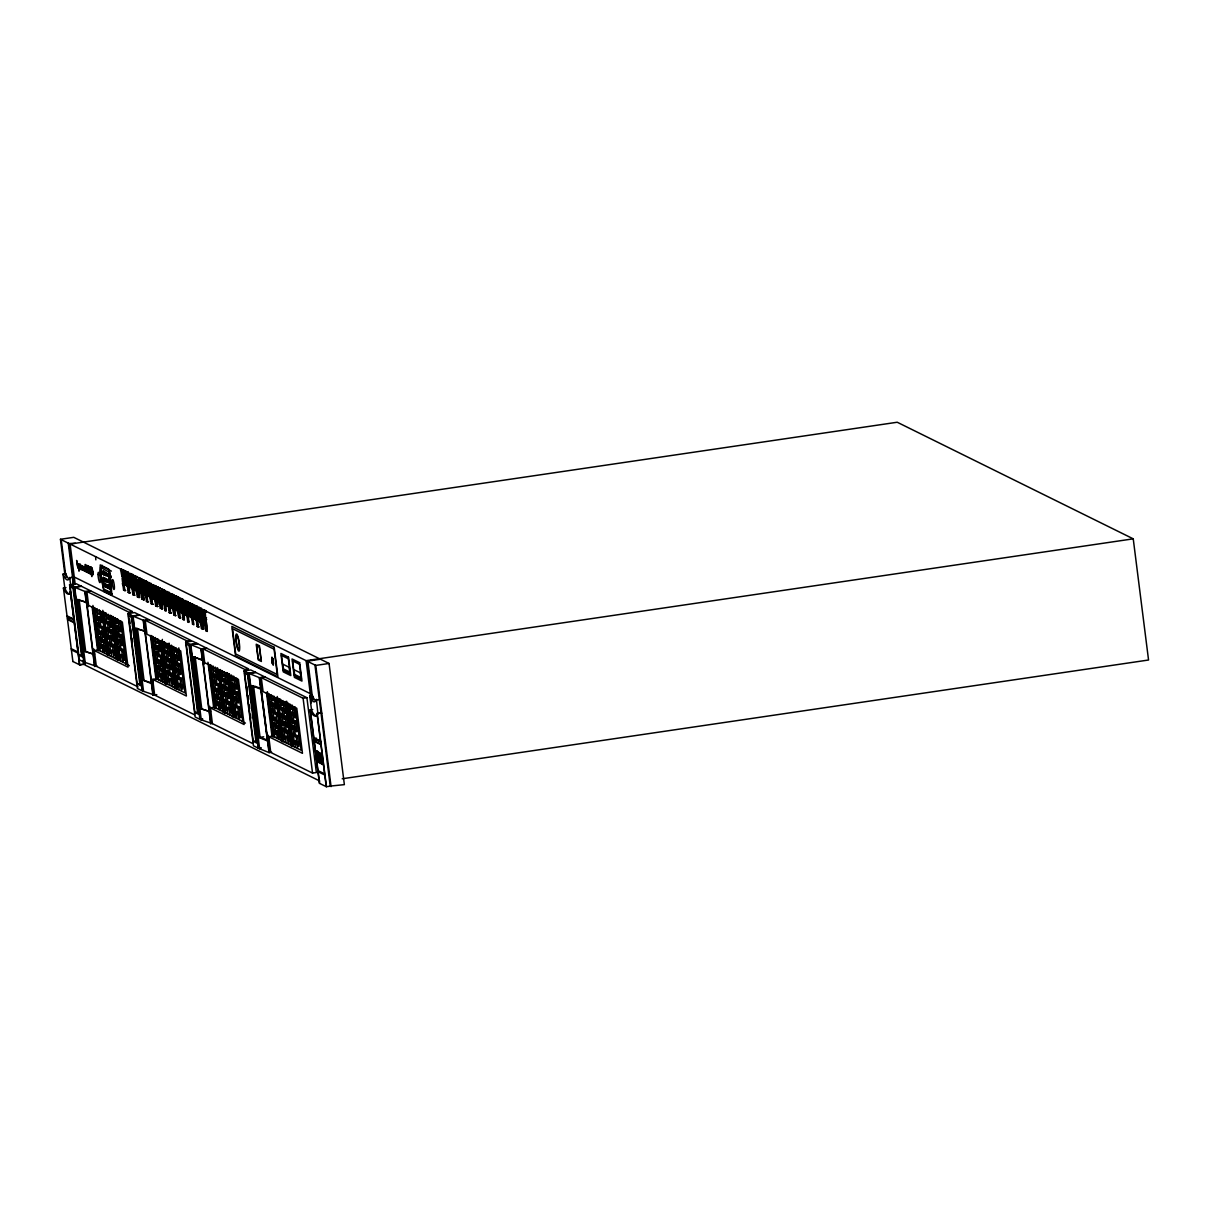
<?xml version="1.0" encoding="UTF-8"?>
<svg xmlns="http://www.w3.org/2000/svg" width="1209" height="1209" viewBox="0 0 1209 1209"><rect width="100%" height="100%" fill="white"/><g stroke="black" fill="none" stroke-linecap="round" stroke-linejoin="round"><path stroke-width="1.5" d="M104.518 635.435L105.772 641.964M163.442 668.063L162.867 664.27M220.597 692.787L221.852 699.316M82.393 568.396L82.257 565.752L83.27 566.976M102.13 568.215L102.191 565.283M106.286 644.729L106.664 654.16L98.156 649.958L94.332 650.518L96.327 666.28L138.113 686.924M168.943 644.065L171.572 662.925M222.743 711.512L222.365 702.081M228.017 681.272L229.816 695.507M285.022 701.416L287.651 720.262M319.418 757.302L318.148 755.988L319.554 756.607M114.235 639.848L115.323 647.797M172.585 668.683L173.673 676.617M230.315 697.2L231.403 705.134M84.917 567.338L85.144 571.358M84.736 570.89L84.403 567.081M84.781 568.578L84.857 567.308M320.053 762.773L317.393 761.126L320.204 762.456M273.385 663.922L272.645 664.089M110.276 589.886L109.777 585.881L110.291 589.856M73.235 584.128L72.344 577.025L69.442 578.114A41.484 7.148 81.6 0 1 63.518 575.197L63.034 574.124L65.679 573.731L66.163 574.804A41.484 7.148 81.6 0 0 69.517 579.383M318.798 699.618L316.153 700.011A41.484 7.148 81.6 0 1 310.229 697.079L309.761 696.021L312.406 695.628L312.874 696.686A41.484 7.148 81.6 0 0 316.229 701.265M70.454 591.473L70.046 592.455A44.128 7.617 81.6 0 1 64.137 589.524L63.427 587.997L65.966 587.619M321.79 713.189L317.166 713.355L316.773 714.338A44.128 7.617 81.6 0 1 310.849 711.421L310.139 709.879L312.678 709.517M317.952 714.171L316.41 699.301M320.99 712.796L317.03 713.688L320.491 741.072L313.841 737.777L310.381 710.408L312.028 711.24A44.128 7.617 81.6 0 0 317.499 714.927M85.748 567.943L85.265 564.422L86.292 572.053L85.748 567.958M100.619 567.369L100.498 572.189L103.747 589.055L110.896 592.576L109.369 572.28L100.619 567.369L103.097 567.006L111.394 571.101M320.113 762.955L317.499 761.111M64.923 574.713L60.45 539.29L73.764 537.325L329.06 663.469L344.369 784.641L330.072 786.107M60.45 539.29L69.034 543.536L75.381 543.279M75.2 584.385L70.107 544.065L897.229 422.243L1133.241 538.836L1148.55 660.008L342.192 778.777M120.522 568.971L123.681 569.968L123.227 577.192L124.119 577.071L121.943 576.557L120.522 568.971L70.107 544.065M120.537 570.316L121.399 568.834M123.137 571.6L122.789 570.089L123.681 569.968M125.116 571.237L128.275 572.235L128.713 579.338L126.537 578.824L125.116 571.237L122.789 570.089M123.499 572.87L124.799 573.504L126.295 585.337L124.995 584.703L123.605 578.461L123.499 572.87L125.676 573.383M125.147 572.598L125.993 571.116M127.837 579.474L127.398 572.371L128.275 572.235M127.731 573.867L128.607 573.746M129.801 573.55L132.945 574.547L133.383 581.65L131.207 581.136L129.801 573.55L127.398 572.371M128.109 575.136L130.285 575.65L128.109 575.136L128.199 580.743L129.605 586.969L130.889 587.604L129.393 575.786M129.816 574.91L130.678 573.429M132.506 581.786L132.068 574.683L132.945 574.547M83.073 660.643L83.542 664.315L79.718 664.874L69.563 584.778L76.318 583.781L132.476 611.527L128.668 612.086L86.867 591.443L88.635 605.422L122.351 622.076L128.048 667.172L94.332 650.518M132.068 574.683L137.494 576.799L136.617 576.92L137.055 584.023L137.932 583.902L137.871 580.169M132.401 576.179L133.292 576.058M123.605 578.461L124.482 578.34L124.391 572.734M123.394 578.915L124.89 590.748L123.59 590.113L122.094 578.28L124.27 578.794L124.965 581.907M132.778 577.449L134.955 577.962L132.778 577.449L132.884 583.04L134.275 589.282L135.574 589.916L136.451 589.796L136.39 586.063M137.055 584.023L135.756 583.388L134.365 577.146L135.227 575.665M126.537 578.824L128.713 579.338M63.669 588.511L65.316 589.357A44.128 7.617 81.6 0 0 70.787 593.03M69.563 584.778L74.308 587.121L81.063 586.123M96.327 666.28L84.177 662.154L74.716 587.317L81.471 586.32M126.189 579.746L127.081 579.61L126.023 574.94M136.617 576.92L142.194 579.111L141.302 579.232L141.74 586.335L142.617 586.214L142.556 582.481M128.199 580.743L129.091 580.607L128.985 575.016M127.988 581.197L128.864 581.061L130.27 587.302L129.378 587.423L129.484 593.03L130.36 592.894L128.184 592.38L126.688 580.547L127.988 581.197L129.378 587.423M141.74 586.335L140.456 585.7L139.05 579.474L139.912 577.978M131.207 581.136L133.383 581.65M138.627 580.335L139.503 580.214L138.219 579.564L138.31 585.171L139.7 591.397L141 592.032L138.823 591.533L137.433 585.292L137.327 579.7L138.627 580.335L140.123 592.168M130.799 582.013L131.675 581.892L130.632 577.207M143.387 580.275L146.546 581.257L146.093 588.496L146.984 588.36L144.808 587.861L143.387 580.275L141.302 579.232M122.2 583.871L123.076 583.751L122.97 578.159M132.884 583.04L133.761 582.919L133.67 577.328M142.012 582.013L144.188 582.526L145.579 588.753L145.685 594.36L144.808 594.48L143.508 593.846L142.118 587.604L142.012 582.013L144.188 582.526M143.418 581.62L144.264 580.139M146.002 582.904L145.654 581.393L146.546 581.257M124.995 584.703L125.887 584.567L124.482 578.34M132.673 583.509L133.549 583.373L134.94 589.614L134.063 589.735L134.154 595.342L135.045 595.206L132.869 594.692L131.373 582.859L132.673 583.509L134.063 589.735M135.756 583.388L136.647 583.252L135.257 577.025M90.69 590.869L85.114 591.533L94.574 666.386L97.143 665.993M135.574 589.916L135.468 584.325L136.345 584.189M145.654 581.393L151.306 583.615L151.73 590.717L149.568 590.204L151.73 590.717M126.794 586.153L127.67 586.017L127.58 580.426M139.594 597.458L137.418 596.944L136.028 590.702L135.922 585.111L136.798 584.975L136.904 590.581L138.294 596.808L139.594 597.458L138.098 585.624M137.433 585.292L138.31 585.171M146.38 584.159L147.664 584.808L149.16 596.642L147.861 595.992L146.47 589.765L146.38 584.159L148.556 584.672M149.946 590.914L148.163 583.977L149.024 582.481M150.853 590.838L150.415 583.735L151.306 583.615M129.605 586.969L131.781 587.483M140.456 585.7L142.617 586.214M103.898 591.413L111.273 595.07L111.802 594.163L110.17 573.383L108.674 569.061L100.241 564.89L100.06 572.189L103.898 591.413L106.377 591.05L112.286 593.967M140.017 586.577L140.894 586.441M152.576 584.808L155.734 585.806L156.173 592.909L153.996 592.395L152.576 584.808L150.415 583.735M150.762 585.247L151.639 585.126M131.479 588.466L132.355 588.33L132.249 582.738M123.59 590.113L125.766 590.627M144.279 599.77L142.103 599.256L140.712 593.03L140.607 587.423L141.483 587.302L142.979 599.135L144.279 599.77L142.783 587.937M142.118 587.604L142.994 587.483L142.904 581.877M151.125 586.516L153.301 587.03L151.125 586.516L151.231 592.108L152.621 598.349L153.921 598.984L154.797 598.863L154.737 595.13M152.606 586.153L153.452 584.672M155.296 593.03L154.858 585.927L155.734 585.806M134.275 589.282L136.451 589.796M144.808 594.48L144.702 588.889L145.579 588.753M154.858 585.927L160.419 588.118L159.528 588.239L159.966 595.342L160.857 595.221L160.782 591.488M136.028 590.702L136.904 590.581M144.959 589.584L146.259 590.219L147.755 602.052L146.455 601.417L144.959 589.584L147.135 590.083L148.178 594.768M77.814 599.724L86.474 602.339M146.47 589.765L147.362 589.629L147.256 584.038M155.568 588.707L157.744 589.221L155.568 588.707L155.659 594.299L157.064 600.541L159.225 601.054L157.064 600.541M159.966 595.342L158.681 594.707L157.276 588.466L158.137 586.985M146.259 590.219L147.135 590.083M138.823 591.533L139.7 591.397M138.703 597.578L138.612 591.987L139.488 591.851M159.528 588.239L164.923 590.34L164.046 590.476L164.484 597.578L165.361 597.442L165.301 593.71M140.712 593.03L141.589 592.894M149.72 591.926L151.019 592.561L152.515 604.394L151.216 603.759L149.825 597.518L149.72 591.926L151.896 592.44L152.939 597.11M151.231 592.108L152.107 591.987L152.017 586.38M163.034 603.487L161.734 602.853L160.344 596.611L160.238 591.02L162.414 591.533L163.82 597.76L162.928 597.896L163.034 603.487L163.91 603.367L163.85 599.634M164.484 597.578L163.185 596.944L161.794 590.702L162.656 589.221M151.019 592.561L151.896 592.44M143.508 593.846L145.685 594.36M153.996 592.395L154.873 592.259L153.483 586.033M143.403 599.891L143.297 594.299L144.173 594.178M160.238 591.02L162.414 591.533M166.132 591.503L169.29 592.501L169.728 599.604L167.552 599.09L166.132 591.503L164.046 590.476M164.379 591.987L165.255 591.851M145.065 595.176L145.941 595.04L145.851 589.448M137.418 596.944L138.294 596.808M155.659 594.299L156.55 594.178L156.445 588.571M166.147 592.848L167.008 591.367M168.837 599.724L168.399 592.622L169.29 592.501M155.644 605.951L157.82 606.465L155.644 605.951L154.148 594.118L156.324 594.632L157.79 604.591M168.429 605.588L166.253 605.074L164.862 598.848L164.756 593.241L165.633 593.12L165.739 598.712L167.129 604.953L168.429 605.588L166.933 593.755M147.861 595.992L148.752 595.871L147.362 589.629M147.649 596.46L148.526 596.324M158.681 594.707L159.558 594.571L158.167 588.345M158.349 601.175L158.439 592.334M168.746 594.133L169.623 593.997M168.399 592.622L174.036 594.843L173.144 594.979L173.582 602.082L174.474 601.946L174.368 596.354M149.825 597.518L150.702 597.397L150.596 591.806M158.832 596.43L159.709 596.309L161.205 608.127L162.505 608.777L161.009 596.944L158.832 596.43L158.938 602.022L160.329 608.263L162.505 608.777M142.103 599.256L142.979 599.135M160.344 596.611L161.22 596.49L161.129 590.884M169.109 595.402L171.285 595.916L169.109 595.402L169.215 600.994L170.605 607.235L171.905 607.87L170.409 596.037M173.582 602.082L172.298 601.432L170.892 595.206L171.754 593.725M152.621 598.349L153.513 598.213L152.107 591.987M163.185 596.944L165.361 597.442M152.41 598.803L153.286 598.667M173.144 594.979L178.811 597.201L177.919 597.337L178.358 604.44L179.234 604.304L179.174 600.571M154.253 599.709L155.13 599.588L155.039 593.982L156.324 594.632M163.351 598.667L165.527 599.165L166.918 605.407L166.041 605.543L166.132 611.134L164.847 610.485L163.351 598.667L164.636 599.301L166.041 605.543M146.455 601.417L148.631 601.916M164.862 598.848L165.739 598.712M173.869 597.745L176.03 598.259L173.869 597.745L173.96 603.336L175.35 609.578L176.65 610.213L175.154 598.379M178.358 604.44L177.073 603.79L175.668 597.563L176.529 596.082M167.552 599.09L169.728 599.604M156.943 606.586L156.838 600.994L157.729 600.858M167.537 605.724L167.446 600.117L168.323 599.996M179.975 598.349L183.133 599.347L182.257 599.468L182.695 606.57L181.395 605.936L179.975 598.349L177.919 597.337M158.938 602.022L159.815 601.901M169.2 612.646L171.376 613.159L169.2 612.646L167.703 600.813L169.88 601.326L170.922 605.996M151.216 603.759L153.392 604.273M169.215 600.994L170.091 600.873L170.001 595.266M167.703 600.813L169.88 601.326M180.005 599.694L180.866 598.213M93.818 612.646L95.133 612.918L94.922 607.749M161.734 602.853L163.91 603.367M172.298 601.432L174.474 601.946M161.628 608.898L161.522 603.306L162.399 603.17M182.242 608.716L182.302 612.449L181.426 612.57L180.126 611.935L178.63 600.102L180.806 600.616L181.849 605.286M171.799 602.278L172.691 602.142L171.633 597.473M182.589 600.979L183.481 600.843M184.645 600.646L187.803 601.644L187.365 608.883L186.065 608.248L184.645 600.646L182.257 599.468M102.297 613.144L106.936 654.673L108.493 655.444L103.233 613.855M163.442 604.258L164.333 604.122L164.228 598.531M172.449 603.155L174.625 603.669L176.015 609.91L175.139 610.031L175.245 615.638L176.121 615.502L173.945 614.988L172.555 608.762L172.449 603.155L174.625 603.669M71.301 618.222L67.492 618.781L74.142 622.076L73.87 619.975L67.22 616.696M94.151 615.245C97.597 616.242 96.282 623.406 96.765 626.443L95.541 626.217M173.96 603.336L174.837 603.215L174.746 597.624M185.763 614.716L184.463 614.081L183.073 607.84L182.967 602.248L183.844 602.112L185.34 613.945L186.639 614.58L186.534 608.988L185.657 609.124L185.763 614.716L186.639 614.58M184.675 602.006L185.536 600.525M187.259 603.291L186.927 601.78L187.803 601.644M166.253 605.074L167.129 604.953M177.073 603.79L179.234 604.304M182.967 602.248L185.143 602.762M103.43 615.396L104.019 612.147M176.544 604.621L177.436 604.485L176.741 601.372M189.481 603.034L192.639 604.032L192.201 611.27L190.901 610.636L189.481 603.034L186.927 601.78M167.809 606.404L168.686 606.283L168.58 600.692M177.224 605.513L179.4 606.026L180.791 612.268L179.914 612.389L180.02 617.995L180.897 617.859L178.72 617.346L177.33 611.119L177.224 605.513L179.4 606.026M160.329 608.263L161.205 608.127M178.736 605.694L179.612 605.573L179.521 599.981L180.806 600.616M187.637 604.545L188.921 605.195L190.417 617.028L189.133 616.378L187.727 610.152L187.637 604.545L189.813 605.059M127.912 613.598L132.658 615.94L142.118 690.792L137.373 688.45L127.912 613.598L134.667 612.6L190.826 640.347L187.017 640.906L145.216 620.262L146.984 634.241L180.7 650.895L186.398 696.006L152.682 679.352L154.676 695.099L194.8 714.927M170.605 607.235L172.781 607.749M189.511 604.394L190.357 602.913M192.095 605.679L191.763 604.168L192.639 604.032M181.395 605.936L183.572 606.45L183.511 602.717M170.499 613.28L170.393 607.689L171.27 607.553M181.426 612.57L181.32 606.978L182.211 606.842M194.044 605.301L197.203 606.283L197.641 613.386L195.465 612.887L194.044 605.301L191.763 604.168M172.555 608.762L173.431 608.626L173.34 603.034M181.562 607.659L183.738 608.172L185.128 614.399L184.252 614.535L184.342 620.126L183.058 619.492L181.562 607.659L182.846 608.293L184.252 614.535M164.847 610.485L165.724 610.364L164.333 604.122M183.073 607.84L183.949 607.719M192.473 606.933L193.757 607.583L195.253 619.416L193.969 618.766L192.563 612.54L192.473 606.933L194.649 607.447M194.06 606.646L194.921 605.165M132.658 615.94L139.413 614.943M175.35 609.578L177.527 610.092M196.75 613.522L196.311 606.419L197.203 606.283M154.676 695.099L142.526 690.989L133.066 616.152L139.821 615.154M186.065 608.248L188.241 608.747M102.689 621.003L102.689 616.258M196.311 606.419L201.601 608.459L200.709 608.595L201.147 615.698L202.039 615.562L201.963 611.83M196.659 607.931L197.535 607.795M177.33 611.119L178.207 610.983L178.101 605.392M186.231 609.971L187.516 610.605L189.012 622.439L187.712 621.789L186.231 609.971L188.408 610.469L189.103 613.598M187.727 610.152L188.619 610.016L188.513 604.424M104.337 622.529L105.848 627.154L105.259 629.919M113.087 621.29L113.374 616.65M201.147 615.698L199.863 615.049L198.457 608.822L199.319 607.341M187.516 610.605L188.408 610.469M200.634 617.799L200.694 621.532L199.817 621.668L198.518 621.018L197.127 614.792L197.022 609.185L199.198 609.699L200.256 614.384M180.126 611.935L182.302 612.449M190.901 610.636L193.077 611.134M197.022 609.185L199.198 609.699M202.931 609.684L206.089 610.681L205.198 610.802L205.636 617.905L206.527 617.784L204.351 617.27L202.931 609.684L200.709 608.595M181.652 613.25L182.544 613.129L182.438 607.523M111.938 623.92L113.737 638.156M192.563 612.54L193.455 612.404L193.349 606.812M201.419 611.361L203.596 611.875L201.419 611.361L201.525 616.968L202.916 623.194L204.215 623.829L205.092 623.708L205.031 619.975M202.946 611.029L203.807 609.548M184.463 614.081L185.34 613.945M192.352 612.993L193.848 624.826L192.548 624.176L191.052 612.358L193.228 612.857L193.924 615.986M149.039 619.703L143.463 620.368L152.923 695.205L156.777 694.631M195.465 612.887L197.641 613.386M113.54 624.977L115.203 630.463L114.643 633.607M205.545 612.313L206.422 612.192M95.874 628.892C99.319 629.889 98.005 637.067 98.488 640.105L97.264 639.878M186.322 615.562L187.214 615.426L187.108 609.835M197.127 614.792L198.004 614.656L197.913 609.064M189.133 616.378L190.009 616.258L188.619 610.016M196.916 615.245L198.412 627.078L197.112 626.443L195.616 614.61L197.792 615.109L198.835 619.794M103.732 629.315L103.914 625.899M199.863 615.049L200.739 614.928L199.349 608.686M191.158 617.95L192.035 617.814L191.944 612.222L193.228 612.857M200.014 616.771L200.89 616.65L202.387 628.484L203.686 629.118L202.19 617.285L200.014 616.771L200.12 622.378L201.51 628.604L203.686 629.118M183.058 619.492L183.934 619.356L182.544 613.129M201.525 616.968L202.402 616.832L202.311 611.24M193.969 618.766L194.845 618.645L193.455 612.404M204.215 623.829L204.109 618.237L205.001 618.116L203.943 613.431M136.164 628.559L144.823 631.174M195.722 620.202L196.599 620.066L196.508 614.474L197.792 615.109M204.502 618.993L205.802 619.628L207.192 625.869L207.298 631.461L205.998 630.826L204.608 624.585L204.502 618.993L206.679 619.507M187.712 621.789L188.604 621.668L187.214 615.426M198.518 621.018L200.694 621.532M198.306 621.486L199.183 621.35M200.12 622.378L200.996 622.242M106.12 636.69L107.48 639.576L106.996 643.611M192.548 624.176L193.44 624.056L192.035 617.814M202.916 623.194L205.092 623.708M146.304 631.733L135.559 628.166L143.554 691.412M202.81 629.254L202.704 623.648L203.58 623.527M204.608 624.585L205.485 624.464L205.379 618.872M197.112 626.443L199.289 626.942M97.687 643.218L98.715 643.354L100.407 651.077M115.535 640.725L117.137 645.047L116.563 648.87M201.51 628.604L202.387 628.484M205.998 630.826L206.875 630.69L205.485 624.464M93.002 653.978L84.6 651.319L78.071 599.694M152.168 641.48L153.483 641.752L153.271 636.584M92.096 606.737L97.566 650.049L98.609 650.563L93.728 607.175M107.677 649.006L109.687 655.656M152.5 644.065C155.946 645.062 154.631 652.24 155.115 655.278L153.891 655.051M78.797 655.112L82.227 656.819L73.598 588.511L70.167 586.803L78.797 655.112L81.441 654.734L72.812 586.425M161.779 644.231L162.354 639.395M115.429 651.591L117.001 659.268L110.896 615.759M202.387 718.932L199.848 719.31L195.102 716.967L185.642 642.115L192.397 641.133L248.555 668.864L244.747 669.438L202.946 648.78L204.714 662.759L238.43 679.413L244.127 724.523L210.411 707.869L212.406 723.632L252.53 743.444M117.288 654.613L119.056 660.28M185.642 642.115L190.387 644.457L197.143 643.475M212.406 723.632L200.256 719.506L190.795 644.669L197.551 643.672M162.686 651.364L163.865 653.313L163.608 658.754M171.436 650.125L171.723 645.485M82.076 664.406L79.537 664.784L78.071 653.147L71.407 649.853M116.412 659.358L118.573 660.054L113.072 616.514M206.527 648.1L201.193 648.885L210.653 723.723M190.795 644.669L201.48 649.006L206.769 648.22M171.89 653.797L173.552 659.283L172.993 662.441M154.223 657.726C157.669 658.724 156.354 665.887 156.838 668.94L155.613 668.698M162.082 658.134L162.051 653.072M120.658 620.852L126.129 664.149L125.585 655.051M193.893 657.076L204.034 660.25L204.502 663.937M164.469 665.524L165.829 668.396L165.346 672.431M202.598 660.462L204.034 660.25M156.037 672.053L157.064 672.189L158.757 679.896M173.884 669.544L175.486 673.881L174.912 677.69M163.865 672.249L164.983 676.375M209.898 669.998L211.212 670.27L211.001 665.101M151.352 682.798L142.949 680.153L136.421 628.514M152.682 679.352L156.505 678.778L185.068 692.893L178.781 647.873M150.445 635.571L155.916 678.869L156.958 679.382L152.077 635.994M166.026 677.826L168.036 684.49M210.23 672.582C213.676 673.579 212.361 680.758 212.844 683.795L211.62 683.569M173.492 678.158L174.761 683.433M137.146 683.946L140.576 685.639L131.947 617.331L128.517 615.638L137.146 683.946L139.791 683.553L131.161 615.245M219.509 672.748L220.098 669.499M205.198 610.802L306.104 660.658L1133.241 538.836M173.779 680.425L174.489 687.679M311.635 696.596L307.162 661.187L320.476 659.222M260.736 747.767L258.197 748.129L253.452 745.787L243.991 670.95L250.747 669.952L306.905 697.699L316.365 772.536L312.542 773.095L270.756 752.451L268.761 736.689L272.584 736.13L301.147 750.245L295.087 707.038M160.056 642.07L165.285 683.508L165.527 680.607M166.343 684.022L166.222 678.43M166.842 684.264L162.172 642.599L166.842 684.264L165.285 683.508M175.637 683.448L177.406 689.115M243.991 670.95L248.737 673.292L255.492 672.295M249.145 673.489L259.829 677.826L269.29 752.678L258.605 748.341L249.145 673.489L255.9 672.506M218.769 678.355L218.769 673.609M307.162 661.187L315.761 665.418L329.06 663.469M220.416 679.881L221.595 681.831L221.338 687.271M229.166 678.642L229.453 674.002M169.064 643.082L175.35 688.087M174.761 688.178L176.922 688.873L171.421 645.334M264.877 676.934L259.542 677.72L269.002 752.557L271.572 752.179M229.619 682.314L231.282 687.815L230.723 690.959M259.829 677.826L265.119 677.055M211.953 686.244C215.398 687.241 214.084 694.419 214.567 697.457L213.343 697.23M219.811 686.667L219.993 683.251M252.243 685.896L253.542 685.715L260.071 737.354L267.431 740.15M222.199 694.042L223.559 696.913L223.076 700.948M260.948 689.296L262.383 689.085L255.023 686.274M213.766 700.57L214.794 700.706L216.487 708.429M231.614 698.061L233.216 702.399L232.642 706.207M209.081 711.33L200.679 708.67L194.15 657.031M268.247 698.817L269.562 699.104L269.35 693.936M210.411 707.869L214.235 707.31L242.797 721.41L236.737 678.204M223.756 706.358L225.781 713.008M207.948 662.29L213.645 707.386L214.688 707.915L209.807 664.512M268.579 701.416C272.025 702.414 270.71 709.577 271.194 712.63L269.97 712.403M277.662 700.041L282.921 741.616L281.365 740.845L276.136 699.407M194.876 712.464L198.306 714.156L189.677 645.848L186.246 644.155L194.876 712.464L197.52 712.071L189.118 645.621M277.858 701.583L278.448 698.318M268.761 736.689L302.477 753.343L296.779 708.247L263.063 691.593L261.295 677.614L303.096 698.258L306.905 697.699M231.508 708.942L232.687 713.506M217.499 667.776L223.605 711.935M224.572 712.781L219.902 671.116L224.572 712.781L223.015 712.025M233.367 711.965L235.135 717.632M200.256 719.506L202.795 719.128M278.765 708.701L280.292 713.325L279.687 716.106M287.515 707.477L287.802 702.837M226.975 673.111L233.08 716.62M232.491 716.695L234.652 717.39L229.151 673.851M287.969 711.149L289.631 716.635L289.072 719.778M270.302 715.078C273.748 716.076 272.433 723.239 272.917 726.277L271.693 726.05M278.161 715.486L277.919 708.761M278.947 721.607L281.062 733.727M280.548 722.861L281.909 725.748L281.425 729.783M272.116 729.39L273.143 729.526L274.836 737.248M289.964 726.896L291.565 731.233L290.991 735.042M263.713 736.81L259.028 737.505L252.5 685.866M282.105 735.178L284.13 741.827M266.524 692.923L271.995 736.221L273.038 736.734L268.156 693.346M289.571 735.51L290.84 740.785M253.225 741.298L256.656 742.991L248.026 674.682L244.596 672.99L253.225 741.298L255.87 740.905L247.467 674.441M289.858 737.777L290.568 745.016M281.365 740.845L281.606 737.943M291.717 740.785L293.485 746.467M313.932 738.578L320.597 741.873L320.853 743.958L314.204 740.664L313.932 738.578L316.486 738.2M258.605 748.341L261.144 747.963M314.204 740.664L318.027 740.104L321.352 741.752M285.324 701.945L291.429 745.439M290.84 745.53L293.001 746.225L287.5 702.686M316.184 751.56C323.075 756.29 315.64 748.326 316.184 751.56L319.947 753.419M317.529 752.164L317.226 751.333L317.423 752.179M316.38 753.086L320.37 754.99L316.38 752.285L320.37 754.99M317.635 752.905L317.725 753.691M317.499 754.884L317.408 754.204M321.382 753.403C322.229 755.67 319.1 751.938 321.488 753.388M319.282 754.522L319.07 753.675L319.403 754.507M320.098 754.189L320.264 755.02M318.405 754.764L318.496 755.504M316.954 755.353L317.574 755.595M319.433 755.217L318.874 755.685M321.579 754.93L321.775 755.701L320.657 754.476L321.685 754.915M320.763 756.577L321.7 756.985L319.644 755.383L320.672 756.456M317.121 756.683L317.846 757.65M319.901 757.469L321.881 758.375L320.007 757.454M318.043 759.222L317.922 758.345M320.461 758.33L320.793 759.101L320.566 758.315M317.408 758.98L317.408 758.088M319.826 758.768L318.33 757.438L319.614 758.375M319.055 759.04L319.146 759.766M320.083 758.829L321.942 759.751M320.158 759.509L322.244 761.322L319.327 759.252L319.962 760.249M320.642 759.751L320.853 760.612M321.367 760.113L321.76 761.081M318.541 760.99L318.345 760.159L318.647 760.975M320.037 760.99L320.325 761.806M321.518 760.945L321.473 760.098M320.838 761.398L321.05 762.169L317.196 759.584L320.959 761.368M320.204 761.746L320.143 760.975M321.141 761.534L321.609 762.441L321.246 761.519M318.632 762.471L318.541 761.7L318.844 762.501M322.486 762.214L322.697 762.985L321.745 761.851L322.607 762.199M320.309 762.577L321.141 763.725L320.415 762.562L321.156 762.924M321.549 763.196L321.594 763.952L321.654 763.166M322.047 763.378L322.788 764.541L322.047 763.378L322.803 763.756M74.716 587.317L85.401 591.654L94.861 666.491M133.066 616.152L143.75 620.474L153.211 695.326M202.659 660.492L193.289 656.683L201.283 719.929M261.008 689.311L251.638 685.518L259.633 748.749M83.738 650.971L94.468 654.537L93.773 649.006M142.088 679.806L151.457 683.599M199.817 708.323L210.547 711.889L209.852 706.358M258.167 737.158L267.537 740.951L259.285 677.75M311.393 659.887L312.451 660.401M164.756 593.241L166.056 593.891L167.446 600.117M121.943 576.557L123.227 577.192M144.808 587.861L146.093 588.496M204.351 617.27L205.636 617.905M135.922 585.111L137.221 585.745L138.612 591.987M140.607 587.423L141.906 588.073L143.297 594.299M89.934 566.87L91.189 572.265M79.885 564.588C80.308 560.689 82.106 577.539 79.93 564.875M81.713 565.767L82.937 569.998M93.002 572.295L93.214 574.305M92.67 572.915L92.171 568.986M92.715 573.217L92.126 567.807L92.927 574.94M82.363 569.726L83.905 570.754L82.907 566.265L82.953 568.638M128.184 592.38L129.484 593.03M132.869 594.692L134.154 595.342M173.945 614.988L175.245 615.638M178.72 617.346L180.02 617.995M74.263 577.025L310.275 693.634M67.115 615.895L73.779 619.174L70.318 591.806M67.583 619.537L74.233 622.816L77.92 651.983L71.271 648.704M320.612 753.766L321.473 754.189M107.525 654.583L126.718 664.073M126.129 664.149L129.363 665.751M242.208 721.501L245.442 723.103M79.023 659.615L83.769 661.958L74.308 587.121M83.361 664.225L84.343 664.708L83.889 661.036M319.735 780.999L85.401 665.237L84.947 661.565M72.691 661.399L79.718 664.874M88.136 569.348L87.426 565.48L88.453 573.126L88.061 569.605M272.539 658.255L271.98 657.651L271.829 659.933M272.75 658.89L271.904 657.152L271.98 661.852M272.433 663.454L273.294 665.207L273.355 662.411M290.16 735.42L288.513 729.601L288.739 724.251L289.45 729.828M109.006 588.39L108.734 584.627L109.324 588.088M84.811 569.499L85.25 571.147M278.75 715.411L277.738 708.625M220.401 686.576L219.358 678.264M161.704 654.341L162.671 658.059M104.322 629.224L103.279 620.927M226.672 672.582L227.927 677.463M110.593 615.23L111.848 620.126M272.781 658.573L272.947 659.676M272.237 662.668L272.418 663.786M275.637 697.925L276.997 708.731L275.818 708.157L274.458 697.351M278.538 717.3L277.586 713.038L276.408 712.449L276.498 717.557L277.768 723.254L278.962 723.828L278.871 718.72M277.209 738.412L276.498 730.584L277.692 731.173L279.007 739.303M221.821 670.572L223.181 681.377L222.003 680.788L220.642 669.982M217.288 669.106L218.648 679.911L217.469 679.322L216.199 673.625L216.109 668.517M203.837 610.908L205.228 617.149M202.719 612.011L204.109 618.237M202.402 616.832L203.807 623.073M201.314 617.421L202.704 623.648M198.321 609.835L199.817 621.668M198.004 614.656L199.409 620.897M218.859 709.592L218.149 701.764L219.343 702.338L220.658 710.484M194.951 606.51L196.342 612.751M194.997 609.004L196.039 613.688M196.599 620.066L197.989 626.307M190.387 604.258L191.778 610.5M185.551 601.87L186.942 608.112M184.267 602.883L185.657 609.124M180.882 599.573L182.287 605.8M179.929 600.737L181.32 606.978M179.612 605.573L181.018 611.799M176.559 597.427L177.95 603.669M178.524 606.162L179.914 612.389M178.207 610.983L179.597 617.225M174.837 603.215L176.242 609.442M173.748 603.805L175.139 610.031M171.784 595.07L173.174 601.311M173.431 608.626L174.821 614.867M170.091 600.873L171.497 607.099M167.038 592.727L168.429 598.954M169.003 601.447L170.393 607.689M168.686 606.283L170.076 612.51M162.671 590.566L164.061 596.808M161.538 591.654L162.928 597.896M161.22 596.49L162.626 602.717M160.132 597.065L161.522 603.306M156.853 589.342L158.258 595.584M156.55 594.178L157.941 600.405M155.447 594.752L156.838 600.994M152.425 587.151L153.921 598.984M155.13 599.588L156.535 605.815M149.055 583.841L150.445 590.083M150.702 597.397L152.092 603.623M159.558 640.589L160.918 651.379L159.739 650.805L158.379 639.999M162.459 659.948L161.507 655.686L160.329 655.097L161.689 665.902L162.883 666.491L162.777 661.383M144.294 581.484L145.685 587.725M143.312 582.647L144.702 588.889M145.941 595.04L147.332 601.281M142.994 587.483L144.385 593.71M139.942 579.338L141.332 585.579M161.129 681.075L160.419 673.247L161.613 673.821L162.928 681.952M134.078 578.083L135.468 584.325M133.761 582.919L135.151 589.146M130.693 574.774L132.098 581.015M132.355 588.33L133.746 594.571M129.091 580.607L130.481 586.849M126.023 572.462L127.413 578.703M127.67 586.017L129.076 592.259M121.429 570.195L122.819 576.421M123.076 583.751L124.467 589.977M101.208 611.754L102.569 622.559L101.39 621.97L100.03 611.18M102.78 652.24L102.07 644.412L103.264 645.001L104.579 653.132M109.415 581.136L108.614 579.051L108.644 580.668M109.052 582.526C107.51 572.477 108.281 587.589 108.84 581.227M104.019 571.343L104.442 574.819L103.626 571.116M104.08 580.864C102.538 570.814 103.324 585.927 103.883 579.564M79.008 568.502L77.86 563.59L78.948 567.308M271.451 694.843L272.554 700.041L274.02 700.752L273.808 696.006M213.101 666.008L214.205 671.207L215.67 671.932L215.459 667.172M155.372 637.491L156.475 642.689L157.941 643.415L157.729 638.654M97.022 608.656L98.125 613.855L99.591 614.58L99.38 609.82M289.828 703.88L290.87 708.912L292.17 709.547L292.019 704.953M231.478 675.045L232.521 680.093L233.821 680.727L233.669 676.118M173.748 646.528L174.791 651.56L176.091 652.21L175.94 647.601M115.399 617.693L116.442 622.741L117.741 623.376L117.59 618.781M297.656 748.522L296.175 741.298L295.011 740.724L295.238 747.328M239.306 719.687L237.825 712.479L236.662 711.905L236.888 718.494M181.577 691.17L180.096 683.962L178.932 683.372L179.144 689.976M123.227 662.351L121.746 655.127L120.583 654.553L120.794 661.142M280.76 699.482L281.818 704.817L283.118 705.452L282.876 700.525M222.411 670.663L223.469 675.982L224.768 676.632L224.526 671.705M164.681 642.13L165.739 647.465L167.038 648.1L166.797 643.173M106.332 613.311L107.389 618.63L108.689 619.28L108.447 614.353M273.007 659.464L273.128 660.567M288.483 743.988L287.077 736.87L285.762 736.221L285.959 742.734M272.055 661.776L272.176 662.88M230.133 715.169L228.728 708.051L227.413 707.386L227.609 713.914M172.403 686.636L170.998 679.518L169.683 678.869L169.88 685.397M114.054 657.817L112.649 650.699L111.334 650.049L111.53 656.563M273.204 660.492L273.521 663.545M315.761 665.418L331.07 786.606M314.945 665.026L330.253 786.198L326.249 786.666L324.783 775.029L318.133 771.75L319.599 783.387M317.166 713.355L326.445 786.757L319.403 783.296L310.139 709.879M312.406 695.628L312.844 699.18M307.917 661.55L312.799 700.132M306.104 660.658L311.438 702.807M317.529 752.844L317.619 753.706M309.761 696.021L311.559 710.227M303.096 698.258L312.542 773.095M296.129 710.56L296.81 715.97M297.278 719.582L297.958 724.992M298.638 730.402L299.318 735.813M299.772 739.424L300.467 744.835M286.714 701.205L292.412 746.316M287.591 715.093L288.226 720.186M277.224 696.52L282.921 741.616M276.725 699.331L277.511 705.542M279.143 718.463L279.929 724.72M267.34 691.639L273.038 736.734M267.113 692.833L267.793 698.243M268.247 701.855L268.942 707.265M269.395 710.877L270.302 718.086M270.756 721.697L271.436 727.108M271.904 730.72L272.584 736.13M268.202 735.178L268.67 738.865M248.737 673.292L258.197 748.129M246.863 686.274L247.346 690.007M248.057 695.628L248.525 699.376M249.235 704.983L249.704 708.731M250.414 714.338L250.883 718.086M238.007 683.523L238.702 688.949M239.155 692.545L240.062 699.769M240.515 703.381L241.195 708.791M241.664 712.403L242.344 717.814M228.561 673.942L234.062 717.481M227.564 673.035L227.957 676.058M228.592 681.181L229.03 684.566M230.874 699.15L231.569 704.726M219.872 674.546L220.189 677.131M221.912 690.792L222.38 694.45M221.187 692.697L221.791 697.487M209.217 664.602L214.688 707.915M209.217 667.61L209.671 671.222M210.351 676.632L211.046 682.042M211.499 685.654L212.18 691.064M212.86 696.475L213.328 700.087M213.781 703.698L214.235 707.31M201.48 649.006L210.94 723.843M200.936 648.916L202.402 660.522M195.193 656.88L201.722 708.519M190.387 644.457L199.848 719.31M180.05 653.208L180.73 658.618M181.426 664.028L181.879 667.64M182.559 673.05L183.239 678.461M183.692 682.072L184.388 687.483M170.832 645.425L176.333 688.964M171.512 657.741L172.146 662.834M172.902 668.758L173.612 674.35M163.85 659.6L164.651 665.932M165.119 669.59L165.573 673.247M160.646 641.979L161.432 648.19M163.442 664.179L163.85 667.368M151.488 636.085L156.958 679.382M151.034 635.481L156.505 678.778M152.349 679.685L152.818 683.372M143.206 620.398L144.672 632.005M137.463 628.363L143.992 680.002M129.605 619.567L130.073 623.315M130.784 628.922L131.267 632.67M131.977 638.276L132.446 642.024M121.928 626.186L122.608 631.597M123.303 637.007L123.983 642.417M124.436 646.029L125.116 651.439M112.482 616.59L117.983 660.129M111.485 615.683L111.878 618.721M112.256 621.743L112.951 627.229M114.795 641.798L115.49 647.389M102.795 610.333L108.493 655.444M105.092 635.345L105.697 640.135M90.887 567.217L91.612 574.562C89.375 549.672 94.65 595.448 89.98 566.764L90.887 573.927M88.665 568.744C90.841 584.234 87.894 556.004 88.665 570.406A4.896 0.846 81.6 0 0 89.028 572.356L89.572 573.64L89.36 569.379A5.138 0.892 81.6 0 0 88.998 567.384L88.453 566.054L88.484 568.971M92.912 605.452L98.609 650.563M92.912 608.459L98.156 649.958M88.408 606.586L87.955 602.898L77.21 599.332L85.204 662.577M83.149 567.489L83.512 570.285L82.182 566.673M84.857 591.579L86.323 603.17M79.114 599.528L85.643 651.167M69.034 543.536L74.142 583.962M68.233 543.143L73.568 585.398M69.699 577.418L70.817 586.305M65.679 573.731L66.132 577.282M61.206 539.667L65.618 574.577M63.034 574.124L64.833 588.345M63.427 587.997L72.888 661.489M104.594 585.851L103.898 582.632L103.929 585.443M95.587 556.654L95.843 559.873M78.812 564.331L79.023 571.162L79.038 569.303M232.098 708.852L232.219 716.196M198.442 607.462L198.457 608.822M177.436 604.485L177.496 608.218M175.653 596.203L175.668 597.563M172.691 602.142L172.751 605.875M170.877 593.846L170.892 595.206M161.764 589.342L161.794 590.702M157.261 587.121L157.276 588.466M148.148 582.617L148.163 583.977M139.035 578.114L139.05 579.474M134.35 575.801L134.365 577.146M116.019 651.515L116.14 658.845M109.354 576.844L108.538 573.126L108.568 574.759M107.661 574.547L107.677 576.164L106.286 572.537L107.102 576.255L107.087 574.623M107.692 580.728L107.722 582.36L106.332 578.733L107.148 582.436L107.117 580.819M107.631 586.153L107.646 587.77L106.256 584.143L107.072 587.861L107.057 586.244M104.473 581.106L103.657 577.388L103.672 579.005M81.079 565.48L81.759 569.832L81.109 565.344M79.643 564.422L80.096 568.986L79.673 564.437M76.635 560.538L77.905 567.913L76.635 560.538M86.746 565.872L87.335 572.567L86.156 565.026L86.746 565.872M85.899 570.784C86.383 573.776 85.219 567.973 85.899 570.784M101.511 570.149L102.009 574.169L101.511 570.149M103.324 582.723L103.808 586.728L103.324 582.723M108.16 584.718L108.432 588.481L108.16 584.718M321.458 758.768L321.458 758.768M274.201 647.299L231.841 626.368L235.574 655.867L277.934 676.813L274.201 647.299M274.08 649.203L232.506 628.665L235.695 653.963L277.269 674.501L274.08 649.203M288.498 657.197L280.896 653.434L283.223 671.856L290.825 675.604L288.498 657.197M299.636 662.698L292.034 658.95L294.361 677.357L301.963 681.105L299.636 662.698M288.377 658.814L281.47 655.384L283.344 670.239L290.266 673.655L288.377 658.814M299.53 664.315L292.608 660.9L294.482 675.74L301.404 679.156L299.53 664.315M259.391 645.757L256.232 644.201L258.227 659.933L261.386 661.489L259.391 645.757M259.315 646.83L256.61 645.5L258.303 658.86L261.008 660.19L259.315 646.83M289.147 667.292L282.906 664.209L283.495 668.955L289.752 672.038L289.147 667.292M300.285 672.793L294.044 669.71L294.648 674.456L300.89 677.539L300.285 672.793M105.742 613.22L104.563 612.646L104.654 617.754L105.924 623.436L107.102 624.025L105.742 613.22M164.092 642.055L162.913 641.465L163.003 646.573L164.273 652.271L165.452 652.86L164.092 642.055M280.171 699.391L278.992 698.817L279.083 703.925L280.352 709.623L281.531 710.197L280.171 699.391M96.644 609.668L95.466 609.094L95.556 614.202L96.826 619.9L98.02 620.474L96.644 609.668M110.276 616.514L109.097 615.925L109.188 621.033L110.457 626.73L111.636 627.32L110.276 616.514M115.187 619.068L113.994 618.479L114.099 623.587L115.369 629.284L116.548 629.874L115.187 619.068M119.51 620.973L118.331 620.398L118.422 625.506L119.691 631.189L120.87 631.778L119.51 620.973M154.994 638.503L153.815 637.914L153.906 643.022L155.175 648.719L156.369 649.309L154.994 638.503M168.625 645.334L167.446 644.76L167.537 649.868L168.807 655.55L169.985 656.139L168.625 645.334M173.537 647.888L172.343 647.314L172.449 652.422L173.718 658.119L174.897 658.693L173.537 647.888M177.859 649.807L176.68 649.218L176.771 654.326L178.04 660.023L179.219 660.598L177.859 649.807M212.724 667.02L211.545 666.446L211.635 671.554L212.905 677.236L214.099 677.826L212.724 667.02M226.355 673.866L225.176 673.277L225.267 678.385L226.536 684.082L227.715 684.657L226.355 673.866M231.267 676.42L230.088 675.831L230.178 680.939L231.448 686.636L232.627 687.211L231.267 676.42M235.589 678.325L234.41 677.735L234.501 682.843L235.77 688.541L236.964 689.13L235.589 678.325M271.073 695.855L269.894 695.266L269.985 700.374L271.254 706.071L272.448 706.661L271.073 695.855M284.704 702.686L283.526 702.097L283.616 707.22L284.886 712.902L286.065 713.491L284.704 702.686M289.616 705.24L288.437 704.666L288.528 709.774L289.797 715.456L290.976 716.045L289.616 705.24M293.938 707.144L292.759 706.57L292.85 711.678L294.119 717.375L295.313 717.95L293.938 707.144M99.727 617.3L98.549 616.711L98.639 621.819L99.909 627.516L101.088 628.106L99.727 617.3M158.077 646.12L156.898 645.546L156.989 650.654L158.258 656.351L159.437 656.925L158.077 646.12M215.807 674.652L214.628 674.063L214.718 679.171L215.988 684.868L217.167 685.458L215.807 674.652M274.156 703.472L272.977 702.897L273.068 708.006L274.337 713.688L275.516 714.277L274.156 703.472M118.104 626.428L116.925 625.839L117.016 630.947L118.286 636.644L119.464 637.234L118.104 626.428M176.454 655.248L175.275 654.673L175.365 659.782L176.635 665.479L177.814 666.053L176.454 655.248M234.183 683.78L233.005 683.191L233.095 688.299L234.365 693.996L235.543 694.586L234.183 683.78M292.533 712.6L291.354 712.025L291.445 717.133L292.714 722.816L293.893 723.405L292.533 712.6M108.961 622.182L107.767 621.592L107.858 626.7L109.142 632.398L110.321 632.987L108.961 622.182M167.31 651.001L166.117 650.427L166.207 655.535L167.492 661.232L168.671 661.807L167.31 651.001M225.04 679.534L223.846 678.944L223.952 684.052L225.222 689.75L226.4 690.339L225.04 679.534M283.39 708.353L282.196 707.779L282.302 712.887L283.571 718.569L284.75 719.159L283.39 708.353M98.292 623.36L97.113 622.771L97.204 627.879L98.488 633.576L99.667 634.166L98.292 623.36M116.774 632.216L115.596 631.642L115.686 636.75L116.956 642.447L118.134 643.022L116.774 632.216M156.641 652.18L155.462 651.606L155.553 656.714L156.838 662.411L158.016 662.985L156.641 652.18M175.124 661.051L173.945 660.462L174.036 665.57L175.305 671.267L176.484 671.856L175.124 661.051M214.371 680.712L213.192 680.123L213.283 685.231L214.567 690.928L215.746 691.503L214.371 680.712M232.853 689.568L231.675 688.994L231.765 694.102L233.035 699.784L234.214 700.374L232.853 689.568M272.72 709.532L271.541 708.958L271.632 714.066L272.917 719.748L274.095 720.337L272.72 709.532M291.203 718.403L290.024 717.814L290.115 722.922L291.384 728.619L292.563 729.193L291.203 718.403M107.692 628.272L106.513 627.698L106.604 632.806L107.873 638.488L109.052 639.077L107.692 628.272M112.105 630.237L110.926 629.647L111.016 634.755L112.301 640.453L113.48 641.027L112.105 630.237M121.187 634.831L120.008 634.257L120.099 639.365L121.368 645.047L122.547 645.636L121.187 634.831M166.041 657.107L164.862 656.517L164.953 661.625L166.222 667.323L167.401 667.897L166.041 657.107M170.454 659.056L169.275 658.467L169.366 663.59L170.65 669.272L171.829 669.862L170.454 659.056M179.536 663.665L178.358 663.076L178.448 668.184L179.718 673.881L180.897 674.471L179.536 663.665M223.771 685.624L222.592 685.035L222.683 690.143L223.952 695.84L225.131 696.429L223.771 685.624M228.184 687.573L227.005 686.999L227.096 692.107L228.38 697.805L229.559 698.379L228.184 687.573M237.266 692.183L236.087 691.593L236.178 696.701L237.448 702.399L238.626 702.988L237.266 692.183M282.12 714.443L280.941 713.869L281.032 718.977L282.302 724.675L283.48 725.249L282.12 714.443M286.533 716.408L285.354 715.819L285.445 720.927L286.729 726.624L287.908 727.213L286.533 716.408M295.616 721.002L294.437 720.428L294.528 725.536L295.797 731.233L296.976 731.808L295.616 721.002M103.158 626.851L101.979 626.277L102.07 631.385L103.339 637.083L104.533 637.657L103.158 626.851M219.237 684.203L218.058 683.629L218.149 688.737L219.418 694.419L220.612 695.009L219.237 684.203M119.797 639.909L118.603 639.334L118.694 644.442L119.978 650.125L121.157 650.714L119.797 639.909M178.146 668.743L176.952 668.154L177.043 673.262L178.327 678.959L179.506 679.549L178.146 668.743M235.876 697.261L234.682 696.671L234.788 701.794L236.057 707.477L237.236 708.066L235.876 697.261M294.225 726.095L293.031 725.506L293.137 730.614L294.407 736.311L295.585 736.885L294.225 726.095M101.586 631.582L100.407 630.992L100.498 636.1L101.768 641.798L102.961 642.387L101.586 631.582M110.775 636.206L109.596 635.617L109.687 640.725L110.971 646.422L112.15 647.011L110.775 636.206M159.936 660.416L158.757 659.827L158.847 664.935L160.117 670.632L161.311 671.207L159.936 660.416M169.124 665.026L167.945 664.451L168.036 669.559L169.32 675.257L170.499 675.831L169.124 665.026M217.665 688.934L216.487 688.344L216.577 693.452L217.847 699.15L219.041 699.739L217.665 688.934M226.854 693.558L225.675 692.969L225.766 698.077L227.05 703.774L228.229 704.348L226.854 693.558M276.015 717.753L274.836 717.179L274.927 722.287L276.196 727.969L277.39 728.559L276.015 717.753M285.203 722.377L284.024 721.803L284.115 726.911L285.4 732.594L286.578 733.183L285.203 722.377M320.959 744.714L314.295 741.419L317.982 770.586L324.632 773.881L320.959 744.714M100.271 637.475L99.093 636.886L99.183 641.994L100.453 647.692L101.632 648.281L100.271 637.475M158.621 666.295L157.442 665.721L157.533 670.829L158.802 676.511L159.981 677.1L158.621 666.295M216.351 694.812L215.172 694.238L215.262 699.346L216.532 705.043L217.711 705.618L216.351 694.812M274.7 723.647L273.521 723.058L273.612 728.166L274.881 733.863L276.06 734.452L274.7 723.647M109.43 642.508L108.236 641.919L108.326 647.027L109.611 652.724L110.79 653.313L109.43 642.508M113.963 644.684L112.785 644.095L112.875 649.218L114.145 654.9L115.323 655.49L113.963 644.684M167.779 671.327L166.585 670.753L166.676 675.861L167.96 681.544L169.139 682.133L167.779 671.327M172.313 673.519L171.134 672.929L171.225 678.037L172.494 683.735L173.673 684.309L172.313 673.519M225.509 699.86L224.315 699.27L224.406 704.379L225.69 710.076L226.869 710.65L225.509 699.86M230.042 702.036L228.864 701.447L228.954 706.555L230.224 712.252L231.403 712.842L230.042 702.036M283.858 728.679L282.664 728.09L282.755 733.213L284.039 738.895L285.218 739.485L283.858 728.679M288.392 730.856L287.213 730.281L287.304 735.389L288.573 741.087L289.752 741.661L288.392 730.856M104.82 640.422L103.642 639.833L103.732 644.956L105.002 650.638L106.196 651.228L104.82 640.422M118.754 647.45L117.575 646.875L117.666 651.983L118.935 657.666L120.129 658.255L118.754 647.45M123.137 649.505L121.943 648.916L122.033 654.024L123.318 659.721L124.497 660.31L123.137 649.505M163.17 669.257L161.991 668.668L162.082 673.776L163.351 679.473L164.545 680.047L163.17 669.257M177.103 676.284L175.925 675.695L176.015 680.803L177.285 686.5L178.479 687.09L177.103 676.284M181.486 678.325L180.292 677.75L180.383 682.858L181.667 688.556L182.846 689.13L181.486 678.325M220.899 697.774L219.721 697.185L219.811 702.293L221.096 707.99L222.275 708.58L220.899 697.774M234.833 704.802L233.654 704.212L233.745 709.335L235.03 715.018L236.208 715.607L234.833 704.802M239.216 706.857L238.022 706.268L238.128 711.376L239.397 717.073L240.576 717.662L239.216 706.857M279.249 726.594L278.07 726.02L278.161 731.128L279.445 736.825L280.624 737.399L279.249 726.594M293.183 733.636L292.004 733.047L292.094 738.155L293.379 743.852L294.558 744.427L293.183 733.636M297.565 735.677L296.371 735.102L296.477 740.21L297.746 745.893L298.925 746.482L297.565 735.677M108.357 573.459L108.78 576.935L108.357 573.459M105.047 572.099L105.47 575.575L105.047 572.099M103.445 571.434L103.868 574.91L103.445 571.434M109.928 580.078L110.351 583.554L109.928 580.078M105.092 578.234L105.515 581.71L105.092 578.234M105.062 583.599L105.485 587.09L105.062 583.599M110.865 576.088L111.016 577.328L110.865 576.088M235.77 637.551A8.735 1.511 81.6 0 0 238.823 651.167A8.735 1.511 81.6 0 0 238.596 638.957A8.735 1.511 81.6 0 0 235.77 637.551M236.163 638.564A6.982 1.209 81.6 0 0 238.596 649.429A6.982 1.209 81.6 0 0 238.43 639.682A6.982 1.209 81.6 0 0 236.163 638.564M98.035 574.502A5.184 0.892 81.6 0 0 99.833 582.587A5.184 0.892 81.6 0 0 99.712 575.333A5.184 0.892 81.6 0 0 98.035 574.502M112.195 581.68A5.002 0.861 81.6 0 0 113.933 589.478A5.002 0.861 81.6 0 0 113.812 582.481A5.002 0.861 81.6 0 0 112.195 581.68"/></g></svg>
